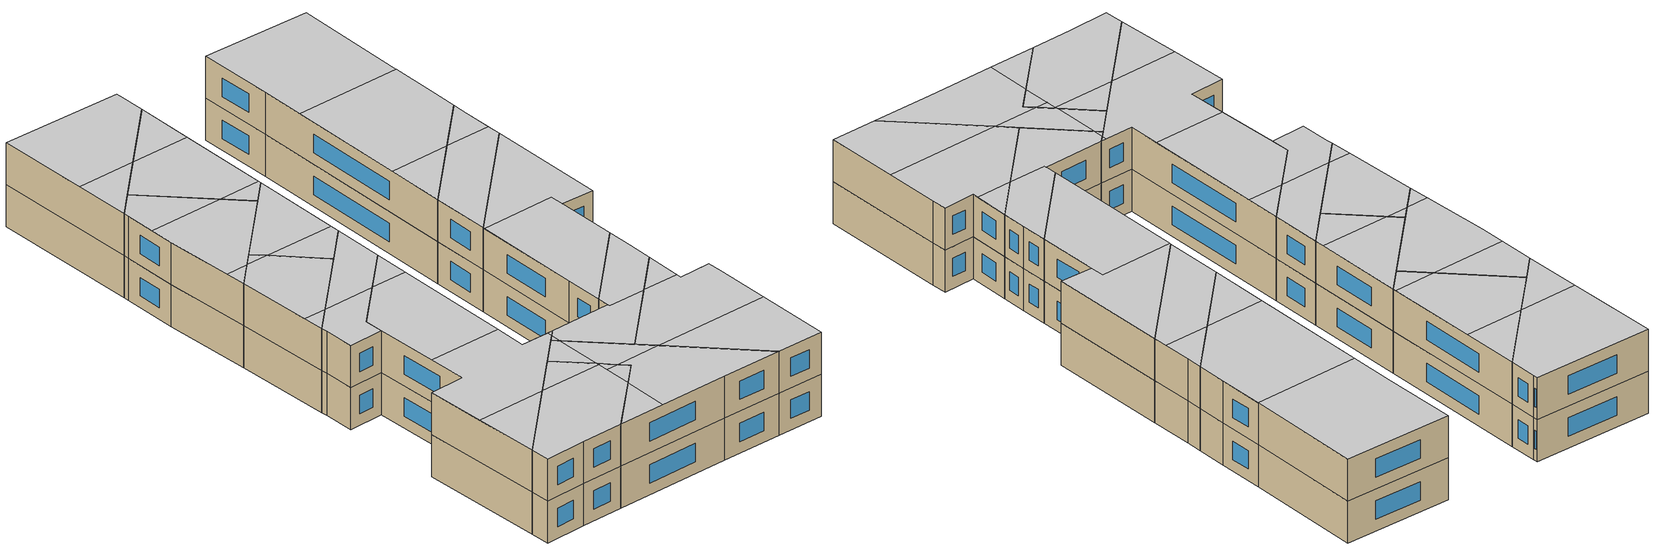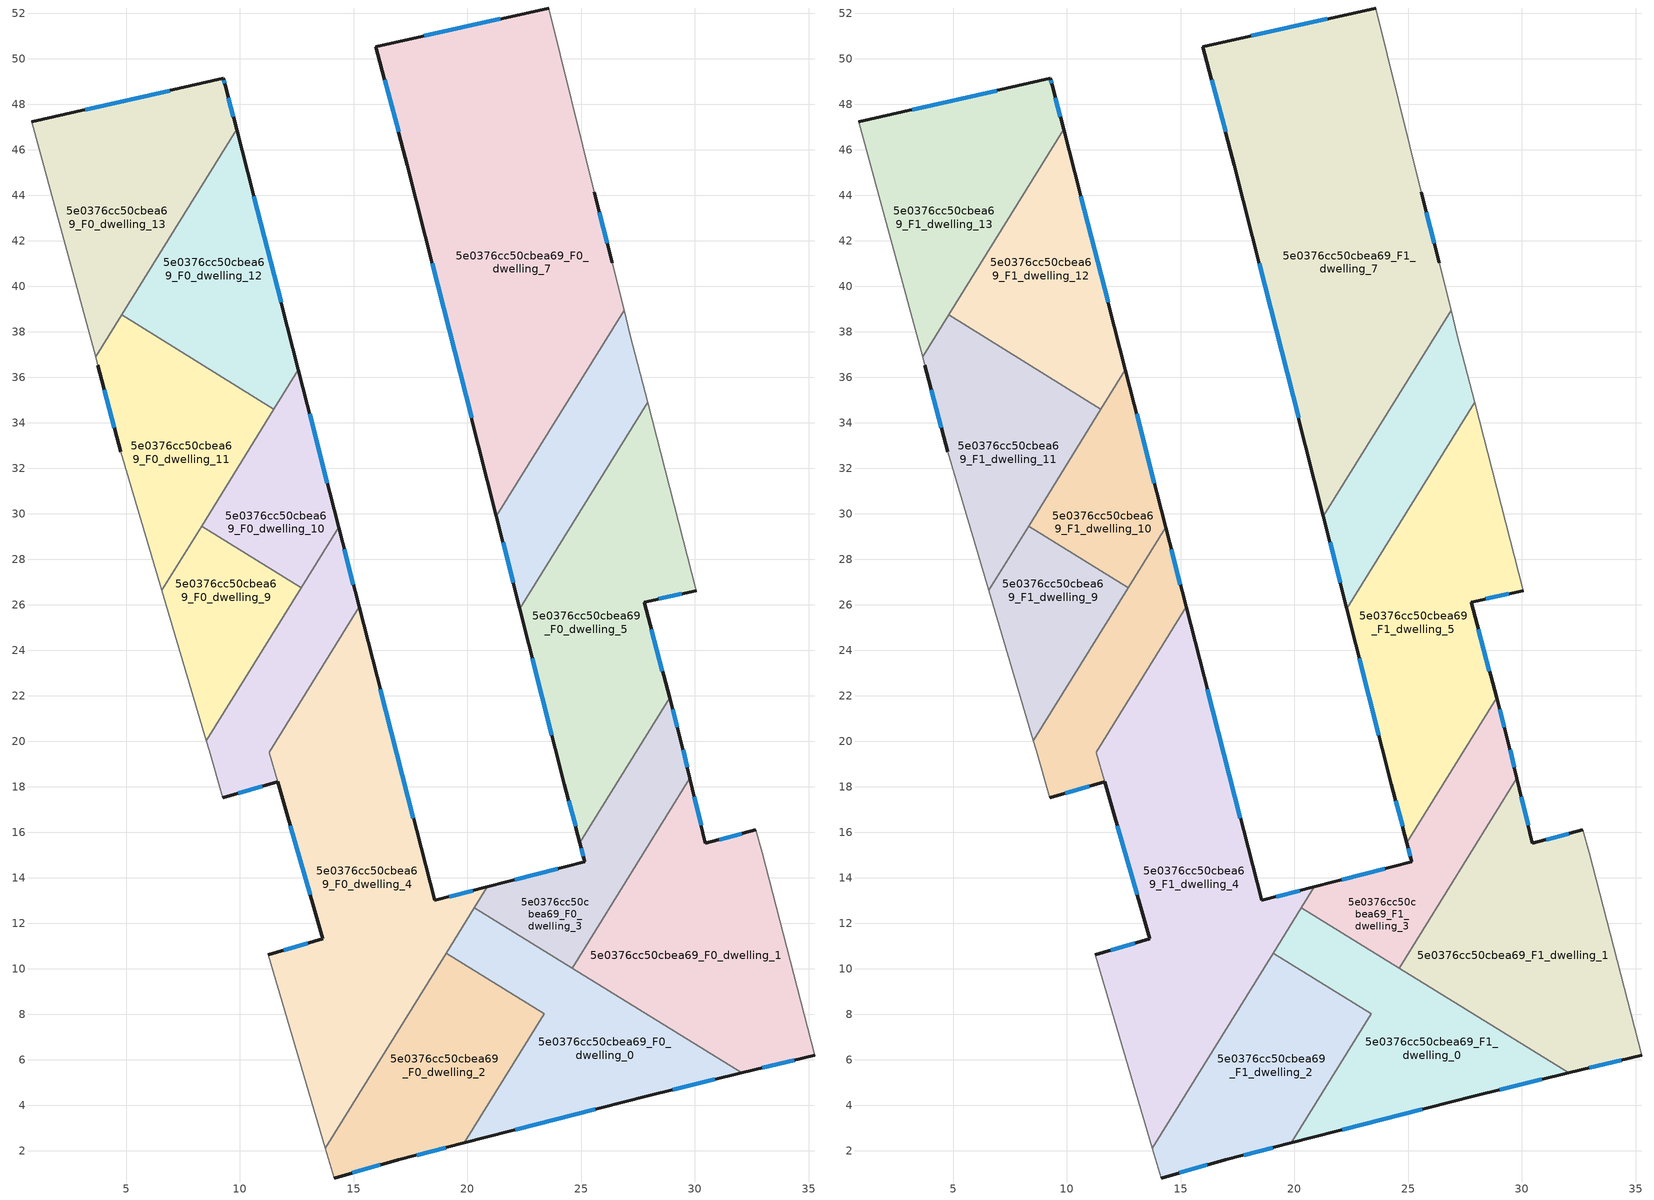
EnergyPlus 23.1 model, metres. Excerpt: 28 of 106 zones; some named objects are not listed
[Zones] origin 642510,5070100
5e0376cc50cbea69_F0_dwelling_0
 floor ground (EU_floor_Construction): 32.06,5.42 27.86,4.4 19.87,2.35 23.38,8.03 19.07,10.69 20.31,12.7 z0
 wall outside (EU_wall_Construction): 19.87,2.35 27.86,4.4 32.06,5.42 z0:3
 wall to 5e0376cc50cbea69_F0_dwelling_2 (EU_wall_Construction): 19.07,10.69 23.38,8.03 19.87,2.35 z0:3
 wall to 5e0376cc50cbea69_F0_dwelling_4 (EU_wall_Construction): 20.31,12.7 19.07,10.69 z0:3
 wall to 5e0376cc50cbea69_F0_dwelling_1 (EU_wall_Construction): 32.06,5.42 24.62,10.03 z0:3
 wall to 5e0376cc50cbea69_F0_dwelling_3 (EU_wall_Construction): 24.62,10.03 20.31,12.7 z0:3
 window (EU_Window_Construction): 29.04,4.69 30.88,5.14 / 22.11,2.93 25.62,3.83 z0.84:2.16
5e0376cc50cbea69_F0_dwelling_1
 floor ground (EU_floor_Construction): 32.67,16.11 32.97,15.11 35.27,6.2 32.06,5.42 24.62,10.03 29.78,18.37 30.47,15.51 z0
 wall outside (EU_wall_Construction): 32.67,16.11 30.47,15.51 29.78,18.37 / 32.06,5.42 35.27,6.2 z0:3
 wall adiabatic (EU_wall_Construction): 35.27,6.2 32.97,15.11 32.67,16.11 z0:3
 wall to 5e0376cc50cbea69_F0_dwelling_3 (EU_wall_Construction): 29.78,18.37 24.62,10.03 z0:3
 window (EU_Window_Construction): 30.27,16.31 29.98,17.57 / 32.05,15.94 31.08,15.68 / 32.96,5.64 34.37,5.99 z0.84:2.16
5e0376cc50cbea69_F0_dwelling_10
 floor ground (EU_floor_Construction): 12.57,36.34 14.35,29.42 12.69,26.75 8.31,29.46 z0
 wall outside (EU_wall_Construction): 14.35,29.42 12.57,36.34 z0:3
 wall to 5e0376cc50cbea69_F0_dwelling_9 (EU_wall_Construction): 8.31,29.46 12.69,26.75 z0:3
 wall to 5e0376cc50cbea69_F0_dwelling_8 (EU_wall_Construction): 12.69,26.75 14.35,29.42 z0:3
 wall to 5e0376cc50cbea69_F0_dwelling_11 (EU_wall_Construction): 11.5,34.6 8.31,29.46 z0:3
 wall to 5e0376cc50cbea69_F0_dwelling_12 (EU_wall_Construction): 12.57,36.34 11.5,34.6 z0:3
 window (EU_Window_Construction): 13.85,31.36 13.07,34.4 z0.84:2.16
5e0376cc50cbea69_F0_dwelling_11
 floor ground (EU_floor_Construction): 11.5,34.6 6.57,26.63 4.75,32.73 3.75,36.53 3.65,36.9 4.8,38.75 z0
 wall outside (EU_wall_Construction): 3.75,36.53 4.75,32.73 z0:3
 wall to 5e0376cc50cbea69_F0_dwelling_12 (EU_wall_Construction): 11.5,34.6 4.8,38.75 z0:3
 wall adiabatic (EU_wall_Construction): 4.75,32.73 6.57,26.63 / 3.65,36.9 3.75,36.53 z0:3
 wall to 5e0376cc50cbea69_F0_dwelling_13 (EU_wall_Construction): 4.8,38.75 3.65,36.9 z0:3
 wall to 5e0376cc50cbea69_F0_dwelling_9 (EU_wall_Construction): 6.57,26.63 8.31,29.46 z0:3
 window (EU_Window_Construction): 4.03,35.47 4.47,33.8 z0.84:2.16
5e0376cc50cbea69_F0_dwelling_12
 floor ground (EU_floor_Construction): 9.85,46.92 12.57,36.34 11.5,34.6 4.8,38.75 z0
 wall outside (EU_wall_Construction): 12.57,36.34 9.85,46.92 z0:3
 wall to 5e0376cc50cbea69_F0_dwelling_13 (EU_wall_Construction): 9.85,46.92 4.8,38.75 z0:3
 window (EU_Window_Construction): 11.81,39.3 10.62,43.95 z0.84:2.16
5e0376cc50cbea69_F0_dwelling_13
 floor ground (EU_floor_Construction): 9.36,48.84 9.85,46.92 3.65,36.9 0.85,47.24 9.26,49.14 z0
 wall outside (EU_wall_Construction): 9.85,46.92 9.36,48.84 9.26,49.14 0.85,47.24 z0:3
 wall adiabatic (EU_wall_Construction): 0.85,47.24 3.65,36.9 z0:3
 window (EU_Window_Construction): 6.91,48.61 3.21,47.78 / 9.33,48.93 9.29,49.06 / 9.72,47.46 9.5,48.3 z0.84:2.16
5e0376cc50cbea69_F0_dwelling_2
 floor ground (EU_floor_Construction): 23.38,8.03 19.87,2.35 16.95,1.61 14.15,0.81 13.76,2.12 19.07,10.69 z0
 wall outside (EU_wall_Construction): 14.15,0.81 16.95,1.61 19.87,2.35 z0:3
 wall adiabatic (EU_wall_Construction): 13.76,2.12 14.15,0.81 z0:3
 wall to 5e0376cc50cbea69_F0_dwelling_4 (EU_wall_Construction): 19.07,10.69 13.76,2.12 z0:3
 window (EU_Window_Construction): 14.94,1.03 16.17,1.38 / 17.77,1.81 19.05,2.14 z0.84:2.16
5e0376cc50cbea69_F0_dwelling_3
 floor ground (EU_floor_Construction): 28.89,21.91 29.37,20.12 29.78,18.37 24.62,10.03 20.31,12.7 20.88,13.61 25.16,14.71 24.94,15.54 z0
 wall outside (EU_wall_Construction): 24.94,15.54 25.16,14.71 20.88,13.61 / 29.78,18.37 29.37,20.12 28.89,21.91 z0:3
 wall to 5e0376cc50cbea69_F0_dwelling_5 (EU_wall_Construction): 28.89,21.91 24.94,15.54 z0:3
 wall to 5e0376cc50cbea69_F0_dwelling_4 (EU_wall_Construction): 20.88,13.61 20.31,12.7 z0:3
 window (EU_Window_Construction): 23.96,14.4 22.08,13.92 / 25.01,15.31 25.1,14.94 / 29.23,20.62 29.02,21.41 / 29.67,18.86 29.48,19.63 z0.84:2.16
5e0376cc50cbea69_F0_dwelling_4
 floor ground (EU_floor_Construction): 15.25,25.91 18.56,13.01 20.88,13.61 13.76,2.12 11.25,10.61 13.65,11.31 11.28,19.51 z0
 wall outside (EU_wall_Construction): 20.88,13.61 18.56,13.01 15.25,25.91 / 11.65,18.22 13.65,11.31 11.25,10.61 z0:3
 wall adiabatic (EU_wall_Construction): 11.25,10.61 13.76,2.12 z0:3
 wall to 5e0376cc50cbea69_F0_dwelling_8 (EU_wall_Construction): 15.25,25.91 11.28,19.51 11.65,18.22 z0:3
 window (EU_Window_Construction): 17.63,16.63 16.17,22.3 / 20.23,13.44 19.21,13.18 / 12.98,11.12 11.92,10.81 / 12.21,16.28 13.09,13.25 z0.84:2.16
5e0376cc50cbea69_F0_dwelling_5
 floor ground (EU_floor_Construction): 27.93,34.9 30.07,26.62 27.77,26.12 28.89,21.91 24.94,15.54 24.26,18.12 22.31,25.83 z0
 wall outside (EU_wall_Construction): 28.89,21.91 27.77,26.12 30.07,26.62 / 22.31,25.83 24.26,18.12 24.94,15.54 z0:3
 wall to 5e0376cc50cbea69_F0_dwelling_6 (EU_wall_Construction): 27.93,34.9 22.31,25.83 z0:3
 wall adiabatic (EU_wall_Construction): 30.07,26.62 27.93,34.9 z0:3
 window (EU_Window_Construction): 28.41,26.26 29.42,26.48 / 28.57,23.09 28.08,24.94 / 24.45,17.39 24.75,16.26 / 22.86,23.67 23.71,20.28 z0.84:2.16
5e0376cc50cbea69_F0_dwelling_6
 floor ground (EU_floor_Construction): 26.89,38.95 27.17,37.83 27.93,34.9 22.31,25.83 21.28,29.89 z0
 wall outside (EU_wall_Construction): 21.28,29.89 22.31,25.83 z0:3
 wall adiabatic (EU_wall_Construction): 27.93,34.9 27.17,37.83 26.89,38.95 z0:3
 wall to 5e0376cc50cbea69_F0_dwelling_7 (EU_wall_Construction): 26.89,38.95 21.28,29.89 z0:3
 window (EU_Window_Construction): 21.57,28.75 22.02,26.96 z0.84:2.16
5e0376cc50cbea69_F0_dwelling_7
 floor ground (EU_floor_Construction): 23.57,52.24 25.57,44.13 26.37,41.03 26.89,38.95 21.28,29.89 17.37,45.34 15.97,50.54 z0
 wall outside (EU_wall_Construction): 26.37,41.03 25.57,44.13 / 23.57,52.24 15.97,50.54 17.37,45.34 21.28,29.89 z0:3
 wall adiabatic (EU_wall_Construction): 26.89,38.95 26.37,41.03 / 25.57,44.13 23.57,52.24 z0:3
 window (EU_Window_Construction): 26.15,41.9 25.8,43.26 / 18.46,41.01 20.18,34.22 / 16.36,49.08 16.97,46.79 / 21.44,51.76 18.1,51.02 z0.84:2.16
5e0376cc50cbea69_F0_dwelling_8
 floor ground (EU_floor_Construction): 14.35,29.42 15.25,25.91 11.28,19.51 11.65,18.22 9.25,17.52 8.65,19.62 8.53,20.03 z0
 wall outside (EU_wall_Construction): 15.25,25.91 14.35,29.42 / 9.25,17.52 11.65,18.22 z0:3
 wall adiabatic (EU_wall_Construction): 8.53,20.03 8.65,19.62 9.25,17.52 z0:3
 wall to 5e0376cc50cbea69_F0_dwelling_9 (EU_wall_Construction): 12.69,26.75 8.53,20.03 z0:3
 window (EU_Window_Construction): 14.99,26.9 14.6,28.44 / 9.92,17.72 10.98,18.02 z0.84:2.16
5e0376cc50cbea69_F0_dwelling_9
 floor ground (EU_floor_Construction): 12.69,26.75 8.53,20.03 6.57,26.63 8.31,29.46 z0
 wall adiabatic (EU_wall_Construction): 6.57,26.63 8.53,20.03 z0:3
5e0376cc50cbea69_F1_dwelling_0
 floor to 5e0376cc50cbea69_F0_dwelling_0 (EU_floor_Construction): 32.06,5.42 27.86,4.4 19.87,2.35 23.38,8.03 19.07,10.69 20.31,12.7 z3
 wall outside (EU_wall_Construction): 19.87,2.35 27.86,4.4 32.06,5.42 z3:6
 wall to 5e0376cc50cbea69_F1_dwelling_2 (EU_wall_Construction): 19.07,10.69 23.38,8.03 19.87,2.35 z3:6
 wall to 5e0376cc50cbea69_F1_dwelling_4 (EU_wall_Construction): 20.31,12.7 19.07,10.69 z3:6
 wall to 5e0376cc50cbea69_F1_dwelling_1 (EU_wall_Construction): 32.06,5.42 24.62,10.03 z3:6
 wall to 5e0376cc50cbea69_F1_dwelling_3 (EU_wall_Construction): 24.62,10.03 20.31,12.7 z3:6
 window (EU_Window_Construction): 29.04,4.69 30.88,5.14 / 22.11,2.93 25.62,3.83 z3.84:5.16
 ceiling to 5e0376cc50cbea69_F2_dwelling_0 (EU_floor_Construction): 32.06,5.42 25.86,9.26 22.7,8.45 23.38,8.03 22.33,6.32 23.13,3.19 27.86,4.4 z6
 ceiling to 5e0376cc50cbea69_F2_dwelling_1 (EU_floor_Construction): 25.86,9.26 20.77,12.41 21.61,9.12 22.7,8.45 z6
 ceiling to 5e0376cc50cbea69_F2_dwelling_6 (EU_floor_Construction): 23.13,3.19 22.33,6.33 19.87,2.35 z6
 ceiling to 5e0376cc50cbea69_F2_dwelling_7 (EU_floor_Construction): 21.61,9.12 20.77,12.41 20.31,12.7 19.07,10.69 z6
5e0376cc50cbea69_F1_dwelling_1
 floor to 5e0376cc50cbea69_F0_dwelling_1 (EU_floor_Construction): 32.67,16.11 32.97,15.11 35.27,6.2 32.06,5.42 24.62,10.03 29.78,18.37 30.47,15.51 z3
 wall outside (EU_wall_Construction): 32.67,16.11 30.47,15.51 29.78,18.37 / 32.06,5.42 35.27,6.2 z3:6
 wall adiabatic (EU_wall_Construction): 35.27,6.2 32.97,15.11 32.67,16.11 z3:6
 wall to 5e0376cc50cbea69_F1_dwelling_3 (EU_wall_Construction): 29.78,18.37 24.62,10.03 z3:6
 window (EU_Window_Construction): 30.27,16.31 29.98,17.57 / 32.05,15.94 31.08,15.68 / 32.96,5.64 34.37,5.99 z3.84:5.16
 ceiling to 5e0376cc50cbea69_F2_dwelling_1 (EU_floor_Construction): 33.94,11.33 32.97,15.11 32.67,16.11 30.47,15.51 30.38,15.89 27.85,15.24 24.62,10.03 25.86,9.26 z6
 ceiling to 5e0376cc50cbea69_F2_dwelling_0 (EU_floor_Construction): 35.27,6.2 33.94,11.33 25.86,9.26 32.06,5.42 z6
 ceiling to 5e0376cc50cbea69_F2_dwelling_2 (EU_floor_Construction): 30.38,15.89 29.78,18.37 27.85,15.24 z6
5e0376cc50cbea69_F1_dwelling_10
 floor to 5e0376cc50cbea69_F0_dwelling_10 (EU_floor_Construction): 12.57,36.34 14.35,29.42 12.69,26.75 8.31,29.46 z3
 wall outside (EU_wall_Construction): 14.35,29.42 12.57,36.34 z3:6
 wall to 5e0376cc50cbea69_F1_dwelling_9 (EU_wall_Construction): 8.31,29.46 12.69,26.75 z3:6
 wall to 5e0376cc50cbea69_F1_dwelling_8 (EU_wall_Construction): 12.69,26.75 14.35,29.42 z3:6
 wall to 5e0376cc50cbea69_F1_dwelling_11 (EU_wall_Construction): 11.5,34.6 8.31,29.46 z3:6
 wall to 5e0376cc50cbea69_F1_dwelling_12 (EU_wall_Construction): 12.57,36.34 11.5,34.6 z3:6
 window (EU_Window_Construction): 13.85,31.36 13.07,34.4 z3.84:5.16
 ceiling to 5e0376cc50cbea69_F2_dwelling_10 (EU_floor_Construction): 14.17,30.12 12.57,36.34 8.31,29.46 9.27,28.87 z6
 ceiling to 5e0376cc50cbea69_F2_dwelling_9 (EU_floor_Construction): 12.69,26.75 14.35,29.42 14.17,30.12 9.27,28.87 z6
5e0376cc50cbea69_F1_dwelling_11
 floor to 5e0376cc50cbea69_F0_dwelling_11 (EU_floor_Construction): 11.5,34.6 6.57,26.63 4.75,32.73 3.75,36.53 3.65,36.9 4.8,38.75 z3
 wall outside (EU_wall_Construction): 3.75,36.53 4.75,32.73 z3:6
 wall to 5e0376cc50cbea69_F1_dwelling_12 (EU_wall_Construction): 11.5,34.6 4.8,38.75 z3:6
 wall adiabatic (EU_wall_Construction): 4.75,32.73 6.57,26.63 / 3.65,36.9 3.75,36.53 z3:6
 wall to 5e0376cc50cbea69_F1_dwelling_13 (EU_wall_Construction): 4.8,38.75 3.65,36.9 z3:6
 wall to 5e0376cc50cbea69_F1_dwelling_9 (EU_wall_Construction): 6.57,26.63 8.31,29.46 z3:6
 window (EU_Window_Construction): 4.03,35.47 4.47,33.8 z3.84:5.16
 ceiling to 5e0376cc50cbea69_F2_dwelling_11 (EU_floor_Construction): 9.53,35.82 4.8,38.75 3.65,36.9 3.75,36.53 4.29,34.48 z6
 ceiling to 5e0376cc50cbea69_F2_dwelling_10 (EU_floor_Construction): 7.7,28.47 11.5,34.6 9.53,35.82 4.29,34.48 4.75,32.73 6.14,28.07 z6
 ceiling to 5e0376cc50cbea69_F2_dwelling_9 (EU_floor_Construction): 6.57,26.63 7.7,28.47 6.14,28.07 z6
5e0376cc50cbea69_F1_dwelling_12
 floor to 5e0376cc50cbea69_F0_dwelling_12 (EU_floor_Construction): 9.85,46.92 12.57,36.34 11.5,34.6 4.8,38.75 z3
 wall outside (EU_wall_Construction): 12.57,36.34 9.85,46.92 z3:6
 wall to 5e0376cc50cbea69_F1_dwelling_13 (EU_wall_Construction): 9.85,46.92 4.8,38.75 z3:6
 window (EU_Window_Construction): 11.81,39.3 10.62,43.95 z3.84:5.16
 ceiling to 5e0376cc50cbea69_F2_dwelling_12 (EU_floor_Construction): 10.87,42.95 9.85,46.92 6.74,41.9 z6
 ceiling to 5e0376cc50cbea69_F2_dwelling_11 (EU_floor_Construction): 12.51,36.58 10.87,42.95 6.74,41.9 4.8,38.75 9.53,35.82 z6
 ceiling to 5e0376cc50cbea69_F2_dwelling_10 (EU_floor_Construction): 11.5,34.6 12.57,36.34 12.51,36.58 9.53,35.82 z6
5e0376cc50cbea69_F1_dwelling_13
 floor to 5e0376cc50cbea69_F0_dwelling_13 (EU_floor_Construction): 9.36,48.84 9.85,46.92 3.65,36.9 0.85,47.24 9.26,49.14 z3
 wall outside (EU_wall_Construction): 9.85,46.92 9.36,48.84 9.26,49.14 0.85,47.24 z3:6
 wall adiabatic (EU_wall_Construction): 0.85,47.24 3.65,36.9 z3:6
 window (EU_Window_Construction): 6.91,48.61 3.21,47.78 / 9.33,48.93 9.29,49.06 / 9.72,47.46 9.5,48.3 z3.84:5.16
 ceiling to 5e0376cc50cbea69_F2_dwelling_12 (EU_floor_Construction): 6.74,41.9 9.85,46.92 9.36,48.84 9.26,49.14 0.85,47.24 2.59,40.83 z6
 ceiling to 5e0376cc50cbea69_F2_dwelling_11 (EU_floor_Construction): 3.65,36.9 6.74,41.9 2.59,40.83 z6
5e0376cc50cbea69_F1_dwelling_2
 floor to 5e0376cc50cbea69_F0_dwelling_2 (EU_floor_Construction): 23.38,8.03 19.87,2.35 16.95,1.61 14.15,0.81 13.76,2.12 19.07,10.69 z3
 wall outside (EU_wall_Construction): 14.15,0.81 16.95,1.61 19.87,2.35 z3:6
 wall adiabatic (EU_wall_Construction): 13.76,2.12 14.15,0.81 z3:6
 wall to 5e0376cc50cbea69_F1_dwelling_4 (EU_wall_Construction): 19.07,10.69 13.76,2.12 z3:6
 window (EU_Window_Construction): 14.94,1.03 16.17,1.38 / 17.77,1.81 19.05,2.14 z3.84:5.16
 ceiling to 5e0376cc50cbea69_F2_dwelling_6 (EU_floor_Construction): 19.87,2.35 22.33,6.33 21.66,8.94 17.3,7.83 13.76,2.12 14.15,0.81 16.95,1.61 z6
 ceiling to 5e0376cc50cbea69_F2_dwelling_0 (EU_floor_Construction): 22.33,6.33 23.38,8.03 22.7,8.45 21.84,8.23 z6
 ceiling to 5e0376cc50cbea69_F2_dwelling_1 (EU_floor_Construction): 22.7,8.45 21.61,9.12 21.84,8.23 z6
 ceiling to 5e0376cc50cbea69_F2_dwelling_7 (EU_floor_Construction): 21.66,8.94 21.61,9.12 19.07,10.69 17.3,7.83 z6
5e0376cc50cbea69_F1_dwelling_3
 floor to 5e0376cc50cbea69_F0_dwelling_3 (EU_floor_Construction): 28.89,21.91 29.37,20.12 29.78,18.37 24.62,10.03 20.31,12.7 20.88,13.61 25.16,14.71 24.94,15.54 z3
 wall outside (EU_wall_Construction): 24.94,15.54 25.16,14.71 20.88,13.61 / 29.78,18.37 29.37,20.12 28.89,21.91 z3:6
 wall to 5e0376cc50cbea69_F1_dwelling_5 (EU_wall_Construction): 28.89,21.91 24.94,15.54 z3:6
 wall to 5e0376cc50cbea69_F1_dwelling_4 (EU_wall_Construction): 20.88,13.61 20.31,12.7 z3:6
 window (EU_Window_Construction): 23.96,14.4 22.08,13.92 / 25.01,15.31 25.1,14.94 / 29.23,20.62 29.02,21.41 / 29.67,18.86 29.48,19.63 z3.84:5.16
 ceiling to 5e0376cc50cbea69_F2_dwelling_7 (EU_floor_Construction): 20.77,12.41 20.59,13.14 20.31,12.7 z6
 ceiling to 5e0376cc50cbea69_F2_dwelling_1 (EU_floor_Construction): 24.62,10.03 27.85,15.24 25.21,14.57 25.16,14.71 20.88,13.61 20.59,13.14 20.77,12.41 z6
 ceiling to 5e0376cc50cbea69_F2_dwelling_2 (EU_floor_Construction): 27.85,15.24 29.78,18.37 29.37,20.12 28.89,21.91 24.94,15.54 25.16,14.72 25.21,14.57 z6
5e0376cc50cbea69_F1_dwelling_4
 floor to 5e0376cc50cbea69_F0_dwelling_4 (EU_floor_Construction): 15.25,25.91 18.56,13.01 20.88,13.61 13.76,2.12 11.25,10.61 13.65,11.31 11.28,19.51 z3
 wall outside (EU_wall_Construction): 20.88,13.61 18.56,13.01 15.25,25.91 / 11.65,18.22 13.65,11.31 11.25,10.61 z3:6
 wall adiabatic (EU_wall_Construction): 11.25,10.61 13.76,2.12 z3:6
 wall to 5e0376cc50cbea69_F1_dwelling_8 (EU_wall_Construction): 15.25,25.91 11.28,19.51 11.65,18.22 z3:6
 window (EU_Window_Construction): 17.63,16.63 16.17,22.3 / 20.23,13.44 19.21,13.18 / 12.98,11.12 11.92,10.81 / 12.21,16.28 13.09,13.25 z3.84:5.16
 ceiling to 5e0376cc50cbea69_F2_dwelling_8 (EU_floor_Construction): 17.99,15.23 15.87,23.47 13.33,22.82 11.28,19.51 12.9,13.93 z6
 ceiling to 5e0376cc50cbea69_F2_dwelling_9 (EU_floor_Construction): 15.87,23.47 15.25,25.91 13.33,22.82 z6
 ceiling to 5e0376cc50cbea69_F2_dwelling_7 (EU_floor_Construction): 17.3,7.83 20.59,13.14 20.49,13.51 18.56,13.01 17.99,15.23 12.9,13.93 13.65,11.31 11.25,10.61 12.44,6.59 z6
 ceiling to 5e0376cc50cbea69_F2_dwelling_6 (EU_floor_Construction): 13.76,2.12 17.3,7.83 12.44,6.59 z6
 ceiling to 5e0376cc50cbea69_F2_dwelling_1 (EU_floor_Construction): 20.59,13.14 20.88,13.61 20.49,13.51 z6
5e0376cc50cbea69_F1_dwelling_5
 floor to 5e0376cc50cbea69_F0_dwelling_5 (EU_floor_Construction): 27.93,34.9 30.07,26.62 27.77,26.12 28.89,21.91 24.94,15.54 24.26,18.12 22.31,25.83 z3
 wall outside (EU_wall_Construction): 28.89,21.91 27.77,26.12 30.07,26.62 / 22.31,25.83 24.26,18.12 24.94,15.54 z3:6
 wall to 5e0376cc50cbea69_F1_dwelling_6 (EU_wall_Construction): 27.93,34.9 22.31,25.83 z3:6
 wall adiabatic (EU_wall_Construction): 30.07,26.62 27.93,34.9 z3:6
 window (EU_Window_Construction): 28.41,26.26 29.42,26.48 / 28.57,23.09 28.08,24.94 / 24.45,17.39 24.75,16.26 / 22.86,23.67 23.71,20.28 z3.84:5.16
 ceiling to 5e0376cc50cbea69_F2_dwelling_2 (EU_floor_Construction): 24.94,15.54 28.89,21.91 27.77,26.12 27.52,27.05 22.33,25.73 24.26,18.12 z6
 ceiling to 5e0376cc50cbea69_F2_dwelling_3 (EU_floor_Construction): 30.07,26.62 27.93,34.9 22.31,25.83 22.33,25.73 27.52,27.05 27.77,26.12 z6
5e0376cc50cbea69_F1_dwelling_6
 floor to 5e0376cc50cbea69_F0_dwelling_6 (EU_floor_Construction): 26.89,38.95 27.17,37.83 27.93,34.9 22.31,25.83 21.28,29.89 z3
 wall outside (EU_wall_Construction): 21.28,29.89 22.31,25.83 z3:6
 wall adiabatic (EU_wall_Construction): 27.93,34.9 27.17,37.83 26.89,38.95 z3:6
 wall to 5e0376cc50cbea69_F1_dwelling_7 (EU_wall_Construction): 26.89,38.95 21.28,29.89 z3:6
 window (EU_Window_Construction): 21.57,28.75 22.02,26.96 z3.84:5.16
 ceiling to 5e0376cc50cbea69_F2_dwelling_3 (EU_floor_Construction): 22.31,25.83 27.93,34.9 27.68,35.87 24.47,35.05 21.28,29.89 z6
 ceiling to 5e0376cc50cbea69_F2_dwelling_4 (EU_floor_Construction): 27.68,35.87 27.17,37.83 26.89,38.95 24.47,35.05 z6
5e0376cc50cbea69_F1_dwelling_7
 floor to 5e0376cc50cbea69_F0_dwelling_7 (EU_floor_Construction): 23.57,52.24 25.57,44.13 26.37,41.03 26.89,38.95 21.28,29.89 17.37,45.34 15.97,50.54 z3
 wall outside (EU_wall_Construction): 26.37,41.03 25.57,44.13 / 23.57,52.24 15.97,50.54 17.37,45.34 21.28,29.89 z3:6
 wall adiabatic (EU_wall_Construction): 26.89,38.95 26.37,41.03 / 25.57,44.13 23.57,52.24 z3:6
 window (EU_Window_Construction): 26.15,41.9 25.8,43.26 / 18.46,41.01 20.18,34.22 / 16.36,49.08 16.97,46.79 / 21.44,51.76 18.1,51.02 z3.84:5.16
 ceiling to 5e0376cc50cbea69_F2_dwelling_4 (EU_floor_Construction): 24.47,35.05 26.89,38.95 26.37,41.03 25.57,44.13 18.15,42.23 20.25,33.97 z6
 ceiling to 5e0376cc50cbea69_F2_dwelling_5 (EU_floor_Construction): 25.57,44.13 23.57,52.24 15.97,50.54 17.37,45.34 18.15,42.23 z6
 ceiling to 5e0376cc50cbea69_F2_dwelling_3 (EU_floor_Construction): 21.28,29.89 24.47,35.05 20.25,33.97 z6
5e0376cc50cbea69_F1_dwelling_8
 floor to 5e0376cc50cbea69_F0_dwelling_8 (EU_floor_Construction): 14.35,29.42 15.25,25.91 11.28,19.51 11.65,18.22 9.25,17.52 8.65,19.62 8.53,20.03 z3
 wall outside (EU_wall_Construction): 15.25,25.91 14.35,29.42 / 9.25,17.52 11.65,18.22 z3:6
 wall adiabatic (EU_wall_Construction): 8.53,20.03 8.65,19.62 9.25,17.52 z3:6
 wall to 5e0376cc50cbea69_F1_dwelling_9 (EU_wall_Construction): 12.69,26.75 8.53,20.03 z3:6
 window (EU_Window_Construction): 14.99,26.9 14.6,28.44 / 9.92,17.72 10.98,18.02 z3.84:5.16
 ceiling to 5e0376cc50cbea69_F2_dwelling_9 (EU_floor_Construction): 13.33,22.82 15.25,25.91 14.35,29.42 9.68,21.89 z6
 ceiling to 5e0376cc50cbea69_F2_dwelling_8 (EU_floor_Construction): 11.65,18.22 11.28,19.51 13.33,22.82 9.68,21.89 8.53,20.03 8.65,19.62 9.25,17.52 z6
5e0376cc50cbea69_F1_dwelling_9
 floor to 5e0376cc50cbea69_F0_dwelling_9 (EU_floor_Construction): 12.69,26.75 8.53,20.03 6.57,26.63 8.31,29.46 z3
 wall adiabatic (EU_wall_Construction): 6.57,26.63 8.53,20.03 z3:6
 ceiling to 5e0376cc50cbea69_F2_dwelling_9 (EU_floor_Construction): 9.68,21.89 12.69,26.75 9.27,28.87 7.7,28.47 6.57,26.63 8.1,21.48 z6
 ceiling to 5e0376cc50cbea69_F2_dwelling_8 (EU_floor_Construction): 8.53,20.03 9.68,21.89 8.1,21.48 z6
 ceiling to 5e0376cc50cbea69_F2_dwelling_10 (EU_floor_Construction): 9.27,28.87 8.31,29.46 7.7,28.47 z6
[Building]
EU S2 Campaign: North Axis=0; Terrain=City; Solar Distribution=FullExterior
[Site:Location]
Lyon-Bron: Latitude=45.75; Longitude=5; Time Zone=1; Elevation=198
[SizingPeriod:WeatherFileDays]
AnnualSizingPeriod: Begin Month=1; Begin Day of Month=1; End Month=12; End Day of Month=31; Day of Week for Start Day=Monday; Use Weather File Daylight Saving Period=No; Use Weather File Rain and Snow Indicators=No
[MATERIAL]
EU_InternalMass_Material: Roughness=MediumRough; Thickness=0.1; Conductivity=1; Density=1800; Specific Heat=900; Thermal Absorptance=0.9; Solar Absorptance=0.7; Visible Absorptance=0.7
[MATERIAL:NOMASS] Roughness=MediumRough; Thermal Absorptance=0.9; Solar Absorptance=0.7; Visible Absorptance=0.7
Name | Thermal Resistance
EU_wall_NoMass | 0.776494
EU_floor_NoMass | 0.421597
[WINDOWMATERIAL:SIMPLEGLAZINGSYSTEM]
EU_Window_SimpleGlazing: UFactor=4.24961; Solar Heat Gain Coefficient=0.83; Visible Transmittance=0.83
[CONSTRUCTION]
EU_wall_Construction: EU_wall_NoMass
EU_floor_Construction: EU_floor_NoMass
EU_Window_Construction: EU_Window_SimpleGlazing
EU_InternalMass_Construction: EU_InternalMass_Material
[ZONE] Type=1; Multiplier=1; Ceiling Height=autocalculate; Floor Area=autocalculate; Part of Total Floor Area=Yes
Name | Volume
5e0376cc50cbea69_F0_dwelling_0; 5e0376cc50cbea69_F1_dwelling_0 | 153.604
5e0376cc50cbea69_F0_dwelling_1; 5e0376cc50cbea69_F1_dwelling_1 | 218.24
5e0376cc50cbea69_F0_dwelling_10; 5e0376cc50cbea69_F1_dwelling_10 | 86.7363
5e0376cc50cbea69_F0_dwelling_11; 5e0376cc50cbea69_F1_dwelling_11 | 137.703
5e0376cc50cbea69_F0_dwelling_12; 5e0376cc50cbea69_F1_dwelling_12 | 137.721
5e0376cc50cbea69_F0_dwelling_13; 5e0376cc50cbea69_F1_dwelling_13 | 168.01
5e0376cc50cbea69_F0_dwelling_2; 5e0376cc50cbea69_F1_dwelling_2 | 139.186
5e0376cc50cbea69_F0_dwelling_3; 5e0376cc50cbea69_F1_dwelling_3 | 103.315
5e0376cc50cbea69_F0_dwelling_4 | 309.682
5e0376cc50cbea69_F1_dwelling_4 | 309.625
5e0376cc50cbea69_F0_dwelling_5; 5e0376cc50cbea69_F1_dwelling_5 | 223.422
5e0376cc50cbea69_F0_dwelling_6; 5e0376cc50cbea69_F1_dwelling_6 | 96.3889
5e0376cc50cbea69_F0_dwelling_7; 5e0376cc50cbea69_F1_dwelling_7 | 403.783
5e0376cc50cbea69_F0_dwelling_8; 5e0376cc50cbea69_F1_dwelling_8 | 87.5493
5e0376cc50cbea69_F0_dwelling_9; 5e0376cc50cbea69_F1_dwelling_9 | 86.7407
[INTERNALMASS] Construction=EU_InternalMass_Construction
Name | Zone or ZoneList | Surface Area
5e0376cc50cbea69_F0_dwelling_0_EU_InternalMass | 5e0376cc50cbea69_F0_dwelling_0 | 51.2022
5e0376cc50cbea69_F0_dwelling_1_EU_InternalMass | 5e0376cc50cbea69_F0_dwelling_1 | 72.7482
5e0376cc50cbea69_F0_dwelling_2_EU_InternalMass | 5e0376cc50cbea69_F0_dwelling_2 | 46.395
5e0376cc50cbea69_F0_dwelling_3_EU_InternalMass | 5e0376cc50cbea69_F0_dwelling_3 | 34.463
5e0376cc50cbea69_F0_dwelling_4_EU_InternalMass | 5e0376cc50cbea69_F0_dwelling_4 | 103.229
5e0376cc50cbea69_F0_dwelling_5_EU_InternalMass | 5e0376cc50cbea69_F0_dwelling_5 | 74.4748
5e0376cc50cbea69_F0_dwelling_6_EU_InternalMass | 5e0376cc50cbea69_F0_dwelling_6 | 32.1298
5e0376cc50cbea69_F0_dwelling_7_EU_InternalMass | 5e0376cc50cbea69_F0_dwelling_7 | 134.592
5e0376cc50cbea69_F0_dwelling_8_EU_InternalMass | 5e0376cc50cbea69_F0_dwelling_8 | 29.1833
5e0376cc50cbea69_F0_dwelling_9_EU_InternalMass | 5e0376cc50cbea69_F0_dwelling_9 | 28.9132
5e0376cc50cbea69_F0_dwelling_10_EU_InternalMass | 5e0376cc50cbea69_F0_dwelling_10 | 28.9129
5e0376cc50cbea69_F0_dwelling_11_EU_InternalMass | 5e0376cc50cbea69_F0_dwelling_11 | 45.9016
5e0376cc50cbea69_F0_dwelling_12_EU_InternalMass | 5e0376cc50cbea69_F0_dwelling_12 | 45.9087
5e0376cc50cbea69_F0_dwelling_13_EU_InternalMass | 5e0376cc50cbea69_F0_dwelling_13 | 56.0033
5e0376cc50cbea69_F1_dwelling_0_EU_InternalMass | 5e0376cc50cbea69_F1_dwelling_0 | 51.2022
5e0376cc50cbea69_F1_dwelling_1_EU_InternalMass | 5e0376cc50cbea69_F1_dwelling_1 | 72.7482
5e0376cc50cbea69_F1_dwelling_2_EU_InternalMass | 5e0376cc50cbea69_F1_dwelling_2 | 46.395
5e0376cc50cbea69_F1_dwelling_3_EU_InternalMass | 5e0376cc50cbea69_F1_dwelling_3 | 34.463
5e0376cc50cbea69_F1_dwelling_4_EU_InternalMass | 5e0376cc50cbea69_F1_dwelling_4 | 103.229
5e0376cc50cbea69_F1_dwelling_5_EU_InternalMass | 5e0376cc50cbea69_F1_dwelling_5 | 74.4748
5e0376cc50cbea69_F1_dwelling_6_EU_InternalMass | 5e0376cc50cbea69_F1_dwelling_6 | 32.1298
5e0376cc50cbea69_F1_dwelling_7_EU_InternalMass | 5e0376cc50cbea69_F1_dwelling_7 | 134.592
5e0376cc50cbea69_F1_dwelling_8_EU_InternalMass | 5e0376cc50cbea69_F1_dwelling_8 | 29.1833
5e0376cc50cbea69_F1_dwelling_9_EU_InternalMass | 5e0376cc50cbea69_F1_dwelling_9 | 28.9132
5e0376cc50cbea69_F1_dwelling_10_EU_InternalMass | 5e0376cc50cbea69_F1_dwelling_10 | 28.9129
5e0376cc50cbea69_F1_dwelling_11_EU_InternalMass | 5e0376cc50cbea69_F1_dwelling_11 | 45.9016
5e0376cc50cbea69_F1_dwelling_12_EU_InternalMass | 5e0376cc50cbea69_F1_dwelling_12 | 45.9087
5e0376cc50cbea69_F1_dwelling_13_EU_InternalMass | 5e0376cc50cbea69_F1_dwelling_13 | 56.0033
[OTHEREQUIPMENT] Fuel Type=Electricity; Design Level Calculation Method=Watts/Area; Power per Zone Floor Area=1; Fraction Latent=0; Fraction Radiant=0; Fraction Lost=0; Carbon Dioxide Generation Rate=0; EndUse Subcategory=EU_Step8_InternalGains
Name | Zone or ZoneList or Space or SpaceList | Schedule
EU_Step8_InternalGain_5e0376cc50cbea69_F0_dwelling_0_f000 | 5e0376cc50cbea69_F0_dwelling_0 | EU_Step8_GainSchedule_5e0376cc50cbea69_F0_dwelling_0_f000
EU_Step8_InternalGain_5e0376cc50cbea69_F0_dwelling_1_f000 | 5e0376cc50cbea69_F0_dwelling_1 | EU_Step8_GainSchedule_5e0376cc50cbea69_F0_dwelling_1_f000
EU_Step8_InternalGain_5e0376cc50cbea69_F0_dwelling_2_f000 | 5e0376cc50cbea69_F0_dwelling_2 | EU_Step8_GainSchedule_5e0376cc50cbea69_F0_dwelling_2_f000
EU_Step8_InternalGain_5e0376cc50cbea69_F0_dwelling_3_f000 | 5e0376cc50cbea69_F0_dwelling_3 | EU_Step8_GainSchedule_5e0376cc50cbea69_F0_dwelling_3_f000
EU_Step8_InternalGain_5e0376cc50cbea69_F0_dwelling_4_f000 | 5e0376cc50cbea69_F0_dwelling_4 | EU_Step8_GainSchedule_5e0376cc50cbea69_F0_dwelling_4_f000
EU_Step8_InternalGain_5e0376cc50cbea69_F0_dwelling_5_f000 | 5e0376cc50cbea69_F0_dwelling_5 | EU_Step8_GainSchedule_5e0376cc50cbea69_F0_dwelling_5_f000
EU_Step8_InternalGain_5e0376cc50cbea69_F0_dwelling_6_f000 | 5e0376cc50cbea69_F0_dwelling_6 | EU_Step8_GainSchedule_5e0376cc50cbea69_F0_dwelling_6_f000
EU_Step8_InternalGain_5e0376cc50cbea69_F0_dwelling_7_f000 | 5e0376cc50cbea69_F0_dwelling_7 | EU_Step8_GainSchedule_5e0376cc50cbea69_F0_dwelling_7_f000
EU_Step8_InternalGain_5e0376cc50cbea69_F0_dwelling_8_f000 | 5e0376cc50cbea69_F0_dwelling_8 | EU_Step8_GainSchedule_5e0376cc50cbea69_F0_dwelling_8_f000
EU_Step8_InternalGain_5e0376cc50cbea69_F0_dwelling_9_f000 | 5e0376cc50cbea69_F0_dwelling_9 | EU_Step8_GainSchedule_5e0376cc50cbea69_F0_dwelling_9_f000
EU_Step8_InternalGain_5e0376cc50cbea69_F0_dwelling_10_f000 | 5e0376cc50cbea69_F0_dwelling_10 | EU_Step8_GainSchedule_5e0376cc50cbea69_F0_dwelling_10_f000
EU_Step8_InternalGain_5e0376cc50cbea69_F0_dwelling_11_f000 | 5e0376cc50cbea69_F0_dwelling_11 | EU_Step8_GainSchedule_5e0376cc50cbea69_F0_dwelling_11_f000
EU_Step8_InternalGain_5e0376cc50cbea69_F0_dwelling_12_f000 | 5e0376cc50cbea69_F0_dwelling_12 | EU_Step8_GainSchedule_5e0376cc50cbea69_F0_dwelling_12_f000
EU_Step8_InternalGain_5e0376cc50cbea69_F0_dwelling_13_f000 | 5e0376cc50cbea69_F0_dwelling_13 | EU_Step8_GainSchedule_5e0376cc50cbea69_F0_dwelling_13_f000
EU_Step8_InternalGain_5e0376cc50cbea69_F1_dwelling_0_f000 | 5e0376cc50cbea69_F1_dwelling_0 | EU_Step8_GainSchedule_5e0376cc50cbea69_F1_dwelling_0_f000
EU_Step8_InternalGain_5e0376cc50cbea69_F1_dwelling_1_f000 | 5e0376cc50cbea69_F1_dwelling_1 | EU_Step8_GainSchedule_5e0376cc50cbea69_F1_dwelling_1_f000
EU_Step8_InternalGain_5e0376cc50cbea69_F1_dwelling_2_f000 | 5e0376cc50cbea69_F1_dwelling_2 | EU_Step8_GainSchedule_5e0376cc50cbea69_F1_dwelling_2_f000
EU_Step8_InternalGain_5e0376cc50cbea69_F1_dwelling_3_f000 | 5e0376cc50cbea69_F1_dwelling_3 | EU_Step8_GainSchedule_5e0376cc50cbea69_F1_dwelling_3_f000
EU_Step8_InternalGain_5e0376cc50cbea69_F1_dwelling_4_f000 | 5e0376cc50cbea69_F1_dwelling_4 | EU_Step8_GainSchedule_5e0376cc50cbea69_F1_dwelling_4_f000
EU_Step8_InternalGain_5e0376cc50cbea69_F1_dwelling_5_f000 | 5e0376cc50cbea69_F1_dwelling_5 | EU_Step8_GainSchedule_5e0376cc50cbea69_F1_dwelling_5_f000
EU_Step8_InternalGain_5e0376cc50cbea69_F1_dwelling_6_f000 | 5e0376cc50cbea69_F1_dwelling_6 | EU_Step8_GainSchedule_5e0376cc50cbea69_F1_dwelling_6_f000
EU_Step8_InternalGain_5e0376cc50cbea69_F1_dwelling_7_f000 | 5e0376cc50cbea69_F1_dwelling_7 | EU_Step8_GainSchedule_5e0376cc50cbea69_F1_dwelling_7_f000
EU_Step8_InternalGain_5e0376cc50cbea69_F1_dwelling_8_f000 | 5e0376cc50cbea69_F1_dwelling_8 | EU_Step8_GainSchedule_5e0376cc50cbea69_F1_dwelling_8_f000
EU_Step8_InternalGain_5e0376cc50cbea69_F1_dwelling_9_f000 | 5e0376cc50cbea69_F1_dwelling_9 | EU_Step8_GainSchedule_5e0376cc50cbea69_F1_dwelling_9_f000
EU_Step8_InternalGain_5e0376cc50cbea69_F1_dwelling_10_f000 | 5e0376cc50cbea69_F1_dwelling_10 | EU_Step8_GainSchedule_5e0376cc50cbea69_F1_dwelling_10_f000
EU_Step8_InternalGain_5e0376cc50cbea69_F1_dwelling_11_f000 | 5e0376cc50cbea69_F1_dwelling_11 | EU_Step8_GainSchedule_5e0376cc50cbea69_F1_dwelling_11_f000
EU_Step8_InternalGain_5e0376cc50cbea69_F1_dwelling_12_f000 | 5e0376cc50cbea69_F1_dwelling_12 | EU_Step8_GainSchedule_5e0376cc50cbea69_F1_dwelling_12_f000
EU_Step8_InternalGain_5e0376cc50cbea69_F1_dwelling_13_f000 | 5e0376cc50cbea69_F1_dwelling_13 | EU_Step8_GainSchedule_5e0376cc50cbea69_F1_dwelling_13_f000
[ZONEVENTILATION:DESIGNFLOWRATE] Schedule=EU_AlwaysOn; Design Flow Rate Calculation Method=AirChanges/Hour; Air Changes per Hour=0.693814; Ventilation Type=Natural; Fan Pressure Rise=0; Fan Total Efficiency=1; Constant Term Coefficient=1; Temperature Term Coefficient=0; Velocity Term Coefficient=0; Velocity Squared Term Coefficient=0; Minimum Indoor Temperature=-100; Maximum Indoor Temperature=100; Delta Temperature=-100; Minimum Outdoor Temperature=-100; Maximum Outdoor Temperature=100; Maximum Wind Speed=40
Name | Zone or ZoneList or Space or SpaceList
EU_ConstantAir_5e0376cc50cbea69_F0_dwelling_0 | 5e0376cc50cbea69_F0_dwelling_0
EU_ConstantAir_5e0376cc50cbea69_F0_dwelling_1 | 5e0376cc50cbea69_F0_dwelling_1
EU_ConstantAir_5e0376cc50cbea69_F0_dwelling_2 | 5e0376cc50cbea69_F0_dwelling_2
EU_ConstantAir_5e0376cc50cbea69_F0_dwelling_3 | 5e0376cc50cbea69_F0_dwelling_3
EU_ConstantAir_5e0376cc50cbea69_F0_dwelling_4 | 5e0376cc50cbea69_F0_dwelling_4
EU_ConstantAir_5e0376cc50cbea69_F0_dwelling_5 | 5e0376cc50cbea69_F0_dwelling_5
EU_ConstantAir_5e0376cc50cbea69_F0_dwelling_6 | 5e0376cc50cbea69_F0_dwelling_6
EU_ConstantAir_5e0376cc50cbea69_F0_dwelling_7 | 5e0376cc50cbea69_F0_dwelling_7
EU_ConstantAir_5e0376cc50cbea69_F0_dwelling_8 | 5e0376cc50cbea69_F0_dwelling_8
EU_ConstantAir_5e0376cc50cbea69_F0_dwelling_9 | 5e0376cc50cbea69_F0_dwelling_9
EU_ConstantAir_5e0376cc50cbea69_F0_dwelling_10 | 5e0376cc50cbea69_F0_dwelling_10
EU_ConstantAir_5e0376cc50cbea69_F0_dwelling_11 | 5e0376cc50cbea69_F0_dwelling_11
EU_ConstantAir_5e0376cc50cbea69_F0_dwelling_12 | 5e0376cc50cbea69_F0_dwelling_12
EU_ConstantAir_5e0376cc50cbea69_F0_dwelling_13 | 5e0376cc50cbea69_F0_dwelling_13
EU_ConstantAir_5e0376cc50cbea69_F1_dwelling_0 | 5e0376cc50cbea69_F1_dwelling_0
EU_ConstantAir_5e0376cc50cbea69_F1_dwelling_1 | 5e0376cc50cbea69_F1_dwelling_1
EU_ConstantAir_5e0376cc50cbea69_F1_dwelling_2 | 5e0376cc50cbea69_F1_dwelling_2
EU_ConstantAir_5e0376cc50cbea69_F1_dwelling_3 | 5e0376cc50cbea69_F1_dwelling_3
EU_ConstantAir_5e0376cc50cbea69_F1_dwelling_4 | 5e0376cc50cbea69_F1_dwelling_4
EU_ConstantAir_5e0376cc50cbea69_F1_dwelling_5 | 5e0376cc50cbea69_F1_dwelling_5
EU_ConstantAir_5e0376cc50cbea69_F1_dwelling_6 | 5e0376cc50cbea69_F1_dwelling_6
EU_ConstantAir_5e0376cc50cbea69_F1_dwelling_7 | 5e0376cc50cbea69_F1_dwelling_7
EU_ConstantAir_5e0376cc50cbea69_F1_dwelling_8 | 5e0376cc50cbea69_F1_dwelling_8
EU_ConstantAir_5e0376cc50cbea69_F1_dwelling_9 | 5e0376cc50cbea69_F1_dwelling_9
EU_ConstantAir_5e0376cc50cbea69_F1_dwelling_10 | 5e0376cc50cbea69_F1_dwelling_10
EU_ConstantAir_5e0376cc50cbea69_F1_dwelling_11 | 5e0376cc50cbea69_F1_dwelling_11
EU_ConstantAir_5e0376cc50cbea69_F1_dwelling_12 | 5e0376cc50cbea69_F1_dwelling_12
EU_ConstantAir_5e0376cc50cbea69_F1_dwelling_13 | 5e0376cc50cbea69_F1_dwelling_13
[HVACTEMPLATE:THERMOSTAT] Constant Heating Setpoint=20; Constant Cooling Setpoint=50
EU_HeatOnly_5e0376cc50cbea69_F0_dwelling_0; EU_HeatOnly_5e0376cc50cbea69_F0_dwelling_1; EU_HeatOnly_5e0376cc50cbea69_F0_dwelling_2; EU_HeatOnly_5e0376cc50cbea69_F0_dwelling_3; EU_HeatOnly_5e0376cc50cbea69_F0_dwelling_4; EU_HeatOnly_5e0376cc50cbea69_F0_dwelling_5; EU_HeatOnly_5e0376cc50cbea69_F0_dwelling_6; EU_HeatOnly_5e0376cc50cbea69_F0_dwelling_7; EU_HeatOnly_5e0376cc50cbea69_F0_dwelling_8; EU_HeatOnly_5e0376cc50cbea69_F0_dwelling_9; EU_HeatOnly_5e0376cc50cbea69_F0_dwelling_10; EU_HeatOnly_5e0376cc50cbea69_F0_dwelling_11; EU_HeatOnly_5e0376cc50cbea69_F0_dwelling_12; EU_HeatOnly_5e0376cc50cbea69_F0_dwelling_13
[HVACTEMPLATE:ZONE:IDEALLOADSAIRSYSTEM] System Availability Schedule=EU_AlwaysOn; Maximum Heating Supply Air Temperature=50; Minimum Cooling Supply Air Temperature=13; Maximum Heating Supply Air Humidity Ratio=0.0156; Minimum Cooling Supply Air Humidity Ratio=0.0077; Heating Limit=NoLimit; Cooling Limit=NoLimit; Heating Availability Schedule=EU_AlwaysOn; Cooling Availability Schedule=EU_CoolingOff; Dehumidification Control Type=ConstantSensibleHeatRatio; Cooling Sensible Heat Ratio=0.7; Dehumidification Setpoint=60; Humidification Control Type=None; Humidification Setpoint=30; Outdoor Air Method=None; Outdoor Air Flow Rate per Person=0.00944; Outdoor Air Flow Rate per Zone Floor Area=0; Outdoor Air Flow Rate per Zone=0; Demand Controlled Ventilation Type=None; Outdoor Air Economizer Type=NoEconomizer; Heat Recovery Type=None; Sensible Heat Recovery Effectiveness=0.7; Latent Heat Recovery Effectiveness=0.65
Name | Template Thermostat
5e0376cc50cbea69_F0_dwelling_0 | EU_HeatOnly_5e0376cc50cbea69_F0_dwelling_0
5e0376cc50cbea69_F0_dwelling_1 | EU_HeatOnly_5e0376cc50cbea69_F0_dwelling_1
5e0376cc50cbea69_F0_dwelling_2 | EU_HeatOnly_5e0376cc50cbea69_F0_dwelling_2
5e0376cc50cbea69_F0_dwelling_3 | EU_HeatOnly_5e0376cc50cbea69_F0_dwelling_3
5e0376cc50cbea69_F0_dwelling_4 | EU_HeatOnly_5e0376cc50cbea69_F0_dwelling_4
5e0376cc50cbea69_F0_dwelling_5 | EU_HeatOnly_5e0376cc50cbea69_F0_dwelling_5
5e0376cc50cbea69_F0_dwelling_6 | EU_HeatOnly_5e0376cc50cbea69_F0_dwelling_6
5e0376cc50cbea69_F0_dwelling_7 | EU_HeatOnly_5e0376cc50cbea69_F0_dwelling_7
5e0376cc50cbea69_F0_dwelling_8 | EU_HeatOnly_5e0376cc50cbea69_F0_dwelling_8
5e0376cc50cbea69_F0_dwelling_9 | EU_HeatOnly_5e0376cc50cbea69_F0_dwelling_9
5e0376cc50cbea69_F0_dwelling_10 | EU_HeatOnly_5e0376cc50cbea69_F0_dwelling_10
5e0376cc50cbea69_F0_dwelling_11 | EU_HeatOnly_5e0376cc50cbea69_F0_dwelling_11
5e0376cc50cbea69_F0_dwelling_12 | EU_HeatOnly_5e0376cc50cbea69_F0_dwelling_12
5e0376cc50cbea69_F0_dwelling_13 | EU_HeatOnly_5e0376cc50cbea69_F0_dwelling_13
5e0376cc50cbea69_F1_dwelling_0 | EU_HeatOnly_5e0376cc50cbea69_F1_dwelling_0
5e0376cc50cbea69_F1_dwelling_1 | EU_HeatOnly_5e0376cc50cbea69_F1_dwelling_1
5e0376cc50cbea69_F1_dwelling_2 | EU_HeatOnly_5e0376cc50cbea69_F1_dwelling_2
5e0376cc50cbea69_F1_dwelling_3 | EU_HeatOnly_5e0376cc50cbea69_F1_dwelling_3
5e0376cc50cbea69_F1_dwelling_4 | EU_HeatOnly_5e0376cc50cbea69_F1_dwelling_4
5e0376cc50cbea69_F1_dwelling_5 | EU_HeatOnly_5e0376cc50cbea69_F1_dwelling_5
5e0376cc50cbea69_F1_dwelling_6 | EU_HeatOnly_5e0376cc50cbea69_F1_dwelling_6
5e0376cc50cbea69_F1_dwelling_7 | EU_HeatOnly_5e0376cc50cbea69_F1_dwelling_7
5e0376cc50cbea69_F1_dwelling_8 | EU_HeatOnly_5e0376cc50cbea69_F1_dwelling_8
5e0376cc50cbea69_F1_dwelling_9 | EU_HeatOnly_5e0376cc50cbea69_F1_dwelling_9
5e0376cc50cbea69_F1_dwelling_10 | EU_HeatOnly_5e0376cc50cbea69_F1_dwelling_10
5e0376cc50cbea69_F1_dwelling_11 | EU_HeatOnly_5e0376cc50cbea69_F1_dwelling_11
5e0376cc50cbea69_F1_dwelling_12 | EU_HeatOnly_5e0376cc50cbea69_F1_dwelling_12
5e0376cc50cbea69_F1_dwelling_13 | EU_HeatOnly_5e0376cc50cbea69_F1_dwelling_13
[SIZING:ZONE] Zone Cooling Design Supply Air Temperature Input Method=SupplyAirTemperature; Zone Cooling Design Supply Air Temperature=13; Zone Heating Design Supply Air Temperature Input Method=SupplyAirTemperature; Zone Heating Design Supply Air Temperature=50; Zone Cooling Design Supply Air Humidity Ratio=0.008; Zone Heating Design Supply Air Humidity Ratio=0.008; Cooling Design Air Flow Method=DesignDay; Cooling Design Air Flow Rate=0; Cooling Minimum Air Flow per Zone Floor Area=0.000762; Cooling Minimum Air Flow=0; Cooling Minimum Air Flow Fraction=0.2; Heating Design Air Flow Method=DesignDay; Heating Design Air Flow Rate=0; Heating Maximum Air Flow per Zone Floor Area=0.002032; Heating Maximum Air Flow=0.141576; Heating Maximum Air Flow Fraction=0.3; Account for Dedicated Outdoor Air System=No; Dedicated Outdoor Air System Control Strategy=NeutralSupplyAir; Dedicated Outdoor Air Low Setpoint Temperature for Design=autosize; Dedicated Outdoor Air High Setpoint Temperature for Design=autosize; Zone Load Sizing Method=Sensible Load Only No Latent Load; Zone Latent Cooling Design Supply Air Humidity Ratio Input Method=HumidityRatioDifference; Zone Cooling Design Supply Air Humidity Ratio Difference=0.005; Zone Latent Heating Design Supply Air Humidity Ratio Input Method=HumidityRatioDifference; Zone Humidification Design Supply Air Humidity Ratio Difference=0.005
5e0376cc50cbea69_F0_dwelling_0; 5e0376cc50cbea69_F0_dwelling_1; 5e0376cc50cbea69_F0_dwelling_2; 5e0376cc50cbea69_F0_dwelling_3; 5e0376cc50cbea69_F0_dwelling_4; 5e0376cc50cbea69_F0_dwelling_5; 5e0376cc50cbea69_F0_dwelling_6; 5e0376cc50cbea69_F0_dwelling_7; 5e0376cc50cbea69_F0_dwelling_8; 5e0376cc50cbea69_F0_dwelling_9; 5e0376cc50cbea69_F0_dwelling_10; 5e0376cc50cbea69_F0_dwelling_11; 5e0376cc50cbea69_F0_dwelling_12; 5e0376cc50cbea69_F0_dwelling_13; 5e0376cc50cbea69_F1_dwelling_0; 5e0376cc50cbea69_F1_dwelling_1; 5e0376cc50cbea69_F1_dwelling_2; 5e0376cc50cbea69_F1_dwelling_3; 5e0376cc50cbea69_F1_dwelling_4; 5e0376cc50cbea69_F1_dwelling_5; 5e0376cc50cbea69_F1_dwelling_6; 5e0376cc50cbea69_F1_dwelling_7; 5e0376cc50cbea69_F1_dwelling_8; 5e0376cc50cbea69_F1_dwelling_9; 5e0376cc50cbea69_F1_dwelling_10; 5e0376cc50cbea69_F1_dwelling_11; 5e0376cc50cbea69_F1_dwelling_12; 5e0376cc50cbea69_F1_dwelling_13
[SCHEDULE:CONSTANT]
Name | Hourly Value
EU_AlwaysOn | 1
EU_CoolingOff | 0
[SCHEDULE:FILE] Column Number=1; Rows to Skip at Top=0; Number of Hours of Data=8760; Column Separator=Comma; Interpolate to Timestep=No; Minutes per Item=60; Adjust Schedule for Daylight Savings=Yes
Name | File
EU_Step8_GainSchedule_5e0376cc50cbea69_F0_dwelling_0_f000 | ../../schedules/5e0376cc50cbea69/5e0376cc50cbea69_F0_dwelling_0_f000_gain.csv
EU_Step8_GainSchedule_5e0376cc50cbea69_F0_dwelling_1_f000 | ../../schedules/5e0376cc50cbea69/5e0376cc50cbea69_F0_dwelling_1_f000_gain.csv
EU_Step8_GainSchedule_5e0376cc50cbea69_F0_dwelling_2_f000 | ../../schedules/5e0376cc50cbea69/5e0376cc50cbea69_F0_dwelling_2_f000_gain.csv
EU_Step8_GainSchedule_5e0376cc50cbea69_F0_dwelling_3_f000 | ../../schedules/5e0376cc50cbea69/5e0376cc50cbea69_F0_dwelling_3_f000_gain.csv
EU_Step8_GainSchedule_5e0376cc50cbea69_F0_dwelling_4_f000 | ../../schedules/5e0376cc50cbea69/5e0376cc50cbea69_F0_dwelling_4_f000_gain.csv
EU_Step8_GainSchedule_5e0376cc50cbea69_F0_dwelling_5_f000 | ../../schedules/5e0376cc50cbea69/5e0376cc50cbea69_F0_dwelling_5_f000_gain.csv
EU_Step8_GainSchedule_5e0376cc50cbea69_F0_dwelling_6_f000 | ../../schedules/5e0376cc50cbea69/5e0376cc50cbea69_F0_dwelling_6_f000_gain.csv
EU_Step8_GainSchedule_5e0376cc50cbea69_F0_dwelling_7_f000 | ../../schedules/5e0376cc50cbea69/5e0376cc50cbea69_F0_dwelling_7_f000_gain.csv
EU_Step8_GainSchedule_5e0376cc50cbea69_F0_dwelling_8_f000 | ../../schedules/5e0376cc50cbea69/5e0376cc50cbea69_F0_dwelling_8_f000_gain.csv
EU_Step8_GainSchedule_5e0376cc50cbea69_F0_dwelling_9_f000 | ../../schedules/5e0376cc50cbea69/5e0376cc50cbea69_F0_dwelling_9_f000_gain.csv
EU_Step8_GainSchedule_5e0376cc50cbea69_F0_dwelling_10_f000 | ../../schedules/5e0376cc50cbea69/5e0376cc50cbea69_F0_dwelling_10_f000_gain.csv
EU_Step8_GainSchedule_5e0376cc50cbea69_F0_dwelling_11_f000 | ../../schedules/5e0376cc50cbea69/5e0376cc50cbea69_F0_dwelling_11_f000_gain.csv
EU_Step8_GainSchedule_5e0376cc50cbea69_F0_dwelling_12_f000 | ../../schedules/5e0376cc50cbea69/5e0376cc50cbea69_F0_dwelling_12_f000_gain.csv
EU_Step8_GainSchedule_5e0376cc50cbea69_F0_dwelling_13_f000 | ../../schedules/5e0376cc50cbea69/5e0376cc50cbea69_F0_dwelling_13_f000_gain.csv
EU_Step8_GainSchedule_5e0376cc50cbea69_F1_dwelling_0_f000 | ../../schedules/5e0376cc50cbea69/5e0376cc50cbea69_F1_dwelling_0_f000_gain.csv
EU_Step8_GainSchedule_5e0376cc50cbea69_F1_dwelling_1_f000 | ../../schedules/5e0376cc50cbea69/5e0376cc50cbea69_F1_dwelling_1_f000_gain.csv
EU_Step8_GainSchedule_5e0376cc50cbea69_F1_dwelling_2_f000 | ../../schedules/5e0376cc50cbea69/5e0376cc50cbea69_F1_dwelling_2_f000_gain.csv
EU_Step8_GainSchedule_5e0376cc50cbea69_F1_dwelling_3_f000 | ../../schedules/5e0376cc50cbea69/5e0376cc50cbea69_F1_dwelling_3_f000_gain.csv
EU_Step8_GainSchedule_5e0376cc50cbea69_F1_dwelling_4_f000 | ../../schedules/5e0376cc50cbea69/5e0376cc50cbea69_F1_dwelling_4_f000_gain.csv
EU_Step8_GainSchedule_5e0376cc50cbea69_F1_dwelling_5_f000 | ../../schedules/5e0376cc50cbea69/5e0376cc50cbea69_F1_dwelling_5_f000_gain.csv
EU_Step8_GainSchedule_5e0376cc50cbea69_F1_dwelling_6_f000 | ../../schedules/5e0376cc50cbea69/5e0376cc50cbea69_F1_dwelling_6_f000_gain.csv
EU_Step8_GainSchedule_5e0376cc50cbea69_F1_dwelling_7_f000 | ../../schedules/5e0376cc50cbea69/5e0376cc50cbea69_F1_dwelling_7_f000_gain.csv
EU_Step8_GainSchedule_5e0376cc50cbea69_F1_dwelling_8_f000 | ../../schedules/5e0376cc50cbea69/5e0376cc50cbea69_F1_dwelling_8_f000_gain.csv
EU_Step8_GainSchedule_5e0376cc50cbea69_F1_dwelling_9_f000 | ../../schedules/5e0376cc50cbea69/5e0376cc50cbea69_F1_dwelling_9_f000_gain.csv
EU_Step8_GainSchedule_5e0376cc50cbea69_F1_dwelling_10_f000 | ../../schedules/5e0376cc50cbea69/5e0376cc50cbea69_F1_dwelling_10_f000_gain.csv
EU_Step8_GainSchedule_5e0376cc50cbea69_F1_dwelling_11_f000 | ../../schedules/5e0376cc50cbea69/5e0376cc50cbea69_F1_dwelling_11_f000_gain.csv
EU_Step8_GainSchedule_5e0376cc50cbea69_F1_dwelling_12_f000 | ../../schedules/5e0376cc50cbea69/5e0376cc50cbea69_F1_dwelling_12_f000_gain.csv
EU_Step8_GainSchedule_5e0376cc50cbea69_F1_dwelling_13_f000 | ../../schedules/5e0376cc50cbea69/5e0376cc50cbea69_F1_dwelling_13_f000_gain.csv
